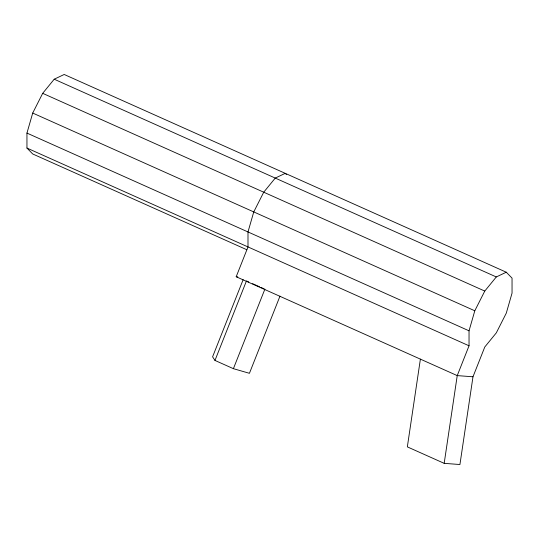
<?xml version="1.0" encoding="UTF-8"?>
<svg xmlns="http://www.w3.org/2000/svg" width="539" height="539" viewBox="0 0 539 539"><rect width="100%" height="100%" fill="white"/><g stroke="black" fill="none" stroke-linecap="round" stroke-linejoin="round"><path stroke-width="0.81" d="M420.393 359.129L407.343 446.871L444.183 463.345L459.929 464.524L472.986 376.781L484.79 346.975L496.311 332.853L506.289 313.139L512.05 293.101L512.043 278.124L506.283 272.215L64.195 74.476L54.21 79.213L42.689 93.335L32.711 113.049L26.95 133.086L26.957 148.063L32.717 153.979L246.855 249.752M444.183 463.345L457.234 375.609L469.038 345.795L469.038 330.818L474.798 310.787L484.777 291.067L496.298 276.952L506.283 272.215M472.986 376.781L457.234 375.609L236.197 276.743L247.994 246.929L247.994 231.952L253.754 211.921L263.733 192.201L275.254 178.086L285.239 173.342L286.391 174.528M243.143 279.667L212.588 356.831L214.98 360.436L233.4 368.676L249.429 373.305L279.984 296.147M214.98 360.436L246.458 280.94L248.762 281.971M233.4 368.676L264.878 289.18M236.197 276.743L237.766 276.857M54.21 79.213L496.298 276.952M42.689 93.335L484.777 291.067M32.711 113.049L474.798 310.787M26.95 133.086L469.038 330.818M26.957 148.063L469.038 345.795M252.596 283.689L259.508 286.775M261.044 287.462L264.11 288.837"/></g></svg>
